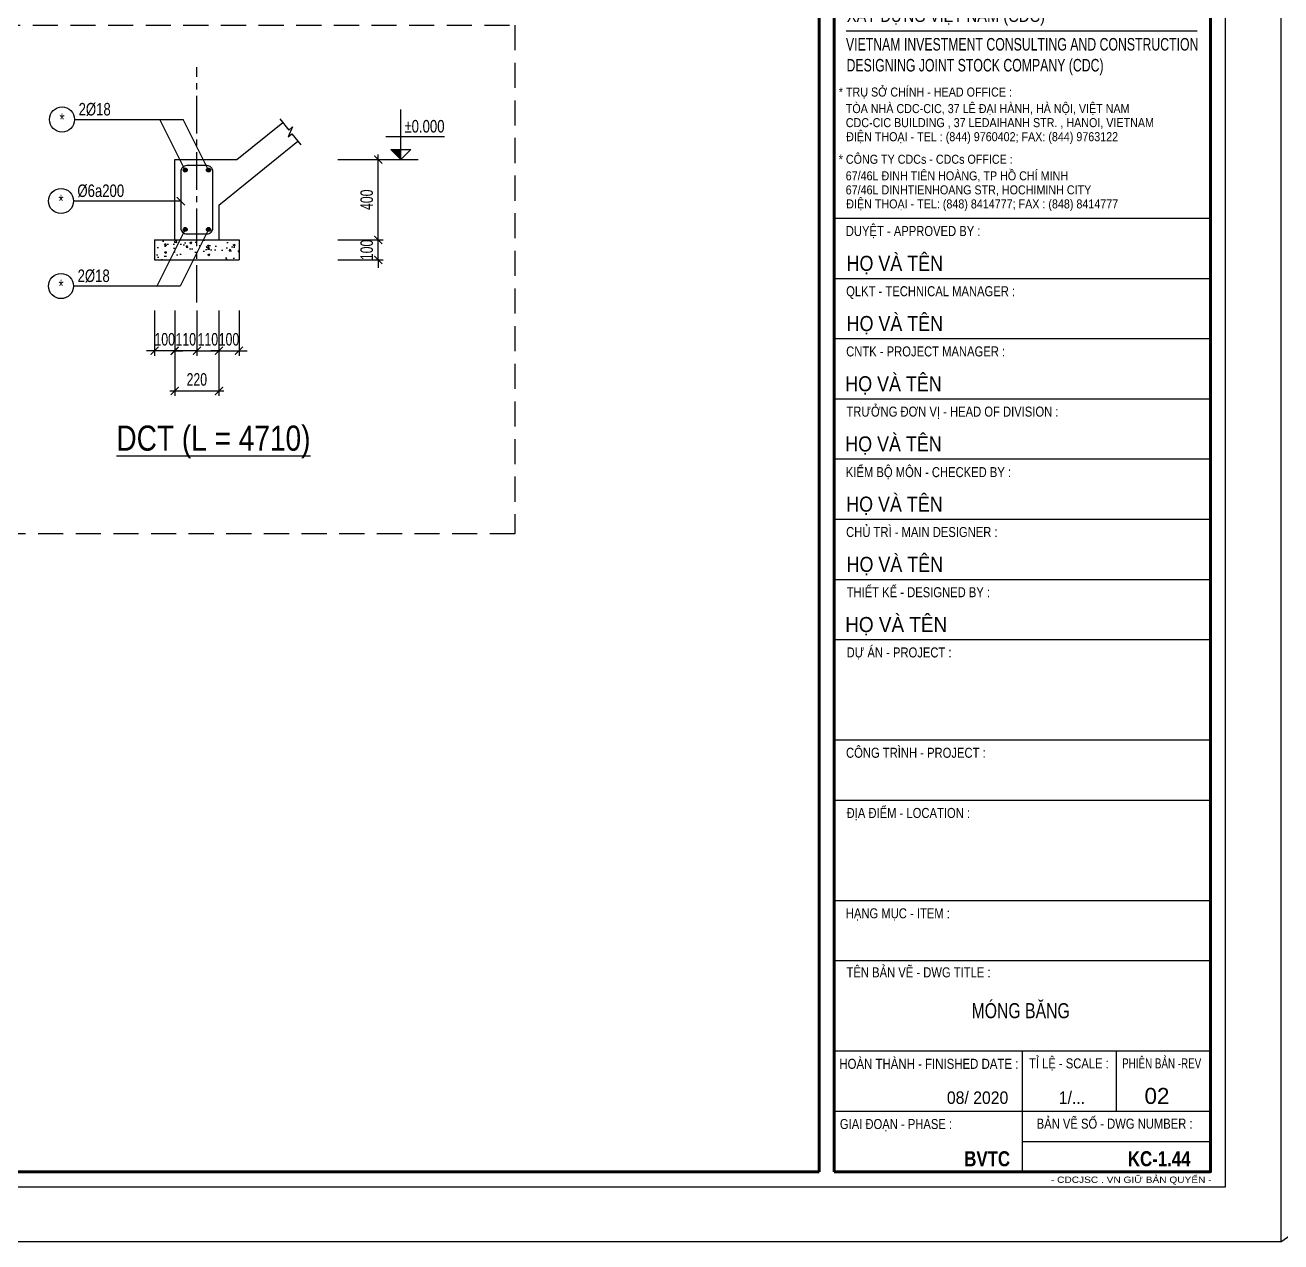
# Model space of a CAD drawing. Header units: millimetres. Extents: x 0 to 2110312, y -101172 to 3.
# Drawn here: x 1998350 to 2004604, y -41790 to -35726 of the extents above; entities that cross this region are included whole.
import ezdxf
from ezdxf.enums import TextEntityAlignment as Align

# ---------------------------------------------------------------- set-up
doc = ezdxf.new("R2010")
doc.units = ezdxf.units.MM
doc.header["$LTSCALE"] = 1000
doc.header["$MEASUREMENT"] = 0
doc.header["$PDMODE"] = 3
doc.linetypes.add('CENTER2', pattern=[1.125, 0.75, -0.125, 0.125, -0.125])
doc.linetypes.add('HIDDEN', pattern=[0.375, 0.25, -0.125])
doc.layers.get('0').update_dxf_attribs({"linetype": 'CONTINUOUS'})
doc.layers.get('Defpoints').update_dxf_attribs({"linetype": 'CONTINUOUS'})
for name, color, linetype in [('CDC -TEXT KHUNG', 7, 'CONTINUOUS'), ('CDC-KHUNGTEN', 7, 'CONTINUOUS'), ('CDC.01.AXIS', 160, 'CENTER2'), ('CDC.02.DIM', 1, 'CONTINUOUS'), ('CDC.03.BORDER', 3, 'CONTINUOUS'), ('CDC.04.HIDDEN', 8, 'HIDDEN'), ('CDC.05.STEEL', 4, 'CONTINUOUS'), ('CDC.06.TEXT', 2, 'CONTINUOUS'), ('CDC.10.HATCH', 163, 'CONTINUOUS'), ('CDC.11.NOTE', 1, 'CONTINUOUS'), ('CDC.14.STEELNUM', 9, 'CONTINUOUS'), ('KCS_CHI', 1, 'CONTINUOUS'), ('KCS_STEEL', 4, 'CONTINUOUS')]:
    doc.layers.add(name, color=color, linetype=linetype)
doc.layers.add('Hatch1', color=250, linetype='CONTINUOUS', lineweight=5)
doc.layers.add('KCS_Plotter', color=11, linetype='CONTINUOUS', plot=False)
doc.styles.add('ARIAL', font='arial.ttf', dxfattribs={"width": 0.6})
doc.styles.add('Arial_B_3', font='arialbd.ttf', dxfattribs={"width": 0.75, "height": 3})
doc.styles.add('KCS_BIGTEXT', font='arial.ttf', dxfattribs={"width": 0.75, "height": 125})
doc.styles.add('KCS_SMTEXT', font='arial.ttf', dxfattribs={"width": 0.7})
doc.styles.add('KT CDC', font='arial.ttf', dxfattribs={"width": 0.85, "height": 200})
doc.dimstyles.new('KCS_DIM25', dxfattribs={"dimtxt": 62.5, "dimasz": 40, "dimexe": 25, "dimexo": 0, "dimgap": 25, "dimtad": 1, "dimdec": 0, "dimzin": 13, "dimdsep": 46, "dimtxsty": 'KCS_SMTEXT', "dimblk": 'ARCHTICK', "dimcen": 0, "dimdle": 25, "dimclrd": 1, "dimclre": 1, "dimclrt": 2, "dimadec": 0, "dimazin": 0, "dimtfac": 1, "dimtdec": 0, "dimtix": 1, "dimtmove": 2, "dimatfit": 3, "dimfxl": 1, "dimtolj": 1, "dimtzin": 13, "dimarcsym": 0})

# ---------------------------------------------------------------- blocks, each defined once
blk = doc.blocks.new('KCS_SNODE')
at = {"layer": 'CDC.05.STEEL'}
blk.add_hatch(color=6, dxfattribs=at).paths.add_polyline_path([(10, 0, 1), (-10, 0, 1)])
at = {"layer": 'CDC.05.STEEL', "color": 6}
blk.add_circle((0, 0), 10, dxfattribs=at)
blk = doc.blocks.new('_ARCHTICK')
at = {"color": 0, "linetype": 'ByBlock', "const_width": 0.15}
blk.add_lwpolyline([(-0.5, -0.5), (0.5, 0.5)], dxfattribs=at)
blk = doc.blocks.new('*D57')
at = {"layer": 'CDC.02.DIM', "color": 1, "lineweight": -2, "transparency": 16777216}
for p, q in [((1999095.1, -37149), (1999095.1, -37374)), ((1999205.2, -37149), (1999205.2, -37374)), ((1999095.1, -37349), (1999055.1, -37349)), ((1999205.2, -37349), (1999095.1, -37349)), ((1999205.2, -37349), (1999245.2, -37349))]:
    blk.add_line(p, q, dxfattribs=at)
at = {"layer": 'Defpoints', "color": 0, "transparency": 16777216}
for p in [(1999095.1, -37149), (1999205.2, -37149), (1999095.1, -37349)]:
    blk.add_point(p, dxfattribs=at)
at = {"layer": 'CDC.02.DIM', "color": 1, "lineweight": -2, "transparency": 16777216, "xscale": 40, "yscale": 40, "zscale": 40}
blk.add_blockref('_ARCHTICK', (1999095.1, -37349), dxfattribs=at)
at = {"layer": 'CDC.02.DIM', "color": 1, "lineweight": -2, "transparency": 16777216, "xscale": 40, "yscale": 40, "zscale": 40, "rotation": 180}
blk.add_blockref('_ARCHTICK', (1999205.2, -37349), dxfattribs=at)
at = {"layer": 'CDC.02.DIM', "color": 2, "transparency": 16777216, "insert": (1999150.2, -37292.1), "char_height": 62.5, "attachment_point": 5, "style": 'KCS_SMTEXT'}
blk.add_mtext('\\A1;110', dxfattribs=at)
blk = doc.blocks.new('*D58')
at = {"layer": 'CDC.02.DIM', "color": 1, "lineweight": -2, "transparency": 16777216}
for p, q in [((1998995.1, -37149), (1998995.1, -37374)), ((1999095.1, -37149), (1999095.1, -37374)), ((1998995.1, -37349), (1998955.1, -37349)), ((1999095.1, -37349), (1998995.1, -37349)), ((1999095.1, -37349), (1999135.1, -37349))]:
    blk.add_line(p, q, dxfattribs=at)
at = {"layer": 'Defpoints', "color": 0, "transparency": 16777216}
for p in [(1998995.1, -37149), (1999095.1, -37149), (1998995.1, -37349)]:
    blk.add_point(p, dxfattribs=at)
at = {"layer": 'CDC.02.DIM', "color": 1, "lineweight": -2, "transparency": 16777216, "xscale": 40, "yscale": 40, "zscale": 40}
blk.add_blockref('_ARCHTICK', (1998995.1, -37349), dxfattribs=at)
at = {"layer": 'CDC.02.DIM', "color": 1, "lineweight": -2, "transparency": 16777216, "xscale": 40, "yscale": 40, "zscale": 40, "rotation": 180}
blk.add_blockref('_ARCHTICK', (1999095.1, -37349), dxfattribs=at)
at = {"layer": 'CDC.02.DIM', "color": 2, "transparency": 16777216, "insert": (1999045.1, -37292.1), "char_height": 62.5, "attachment_point": 5, "style": 'KCS_SMTEXT'}
blk.add_mtext('\\A1;100', dxfattribs=at)
blk = doc.blocks.new('*D59')
at = {"layer": 'CDC.02.DIM', "color": 1, "lineweight": -2, "transparency": 16777216}
for p, q in [((1999205.2, -37149), (1999205.2, -37374)), ((1999315.3, -37149), (1999315.3, -37374)), ((1999205.2, -37349), (1999165.2, -37349)), ((1999205.2, -37349), (1999315.3, -37349)), ((1999315.3, -37349), (1999355.3, -37349))]:
    blk.add_line(p, q, dxfattribs=at)
at = {"layer": 'Defpoints', "color": 0, "transparency": 16777216}
for p in [(1999205.2, -37149), (1999315.3, -37149), (1999315.3, -37349)]:
    blk.add_point(p, dxfattribs=at)
at = {"layer": 'CDC.02.DIM', "color": 1, "lineweight": -2, "transparency": 16777216, "xscale": 40, "yscale": 40, "zscale": 40}
blk.add_blockref('_ARCHTICK', (1999205.2, -37349), dxfattribs=at)
at = {"layer": 'CDC.02.DIM', "color": 1, "lineweight": -2, "transparency": 16777216, "xscale": 40, "yscale": 40, "zscale": 40, "rotation": 180}
blk.add_blockref('_ARCHTICK', (1999315.3, -37349), dxfattribs=at)
at = {"layer": 'CDC.02.DIM', "color": 2, "transparency": 16777216, "insert": (1999260.2, -37292.1), "char_height": 62.5, "attachment_point": 5, "style": 'KCS_SMTEXT'}
blk.add_mtext('\\A1;110', dxfattribs=at)
blk = doc.blocks.new('*D60')
at = {"layer": 'CDC.02.DIM', "color": 1, "lineweight": -2, "transparency": 16777216}
for p, q in [((1999315.3, -37149), (1999315.3, -37374)), ((1999415.3, -37149), (1999415.3, -37374)), ((1999315.3, -37349), (1999275.3, -37349)), ((1999315.3, -37349), (1999415.3, -37349)), ((1999415.3, -37349), (1999455.3, -37349))]:
    blk.add_line(p, q, dxfattribs=at)
at = {"layer": 'Defpoints', "color": 0, "transparency": 16777216}
for p in [(1999315.3, -37149), (1999415.3, -37149), (1999415.3, -37349)]:
    blk.add_point(p, dxfattribs=at)
at = {"layer": 'CDC.02.DIM', "color": 1, "lineweight": -2, "transparency": 16777216, "xscale": 40, "yscale": 40, "zscale": 40}
blk.add_blockref('_ARCHTICK', (1999315.3, -37349), dxfattribs=at)
at = {"layer": 'CDC.02.DIM', "color": 1, "lineweight": -2, "transparency": 16777216, "xscale": 40, "yscale": 40, "zscale": 40, "rotation": 180}
blk.add_blockref('_ARCHTICK', (1999415.3, -37349), dxfattribs=at)
at = {"layer": 'CDC.02.DIM', "color": 2, "transparency": 16777216, "insert": (1999365.3, -37292.1), "char_height": 62.5, "attachment_point": 5, "style": 'KCS_SMTEXT'}
blk.add_mtext('\\A1;100', dxfattribs=at)
blk = doc.blocks.new('*D61')
at = {"layer": 'CDC.02.DIM', "color": 1, "lineweight": -2, "transparency": 16777216}
for p, q in [((1999095.1, -37149), (1999095.1, -37574)), ((1999315.3, -37149), (1999315.3, -37574)), ((1999070.1, -37549), (1999340.3, -37549))]:
    blk.add_line(p, q, dxfattribs=at)
at = {"layer": 'Defpoints', "color": 0, "transparency": 16777216}
for p in [(1999095.1, -37149), (1999315.3, -37149), (1999315.3, -37549)]:
    blk.add_point(p, dxfattribs=at)
at = {"layer": 'CDC.02.DIM', "color": 1, "lineweight": -2, "transparency": 16777216, "xscale": 40, "yscale": 40, "zscale": 40, "rotation": 180}
blk.add_blockref('_ARCHTICK', (1999095.1, -37549), dxfattribs=at)
at = {"layer": 'CDC.02.DIM', "color": 1, "lineweight": -2, "transparency": 16777216, "xscale": 40, "yscale": 40, "zscale": 40}
blk.add_blockref('_ARCHTICK', (1999315.3, -37549), dxfattribs=at)
at = {"layer": 'CDC.02.DIM', "color": 2, "transparency": 16777216, "insert": (1999205.2, -37492.1), "char_height": 62.5, "attachment_point": 5, "style": 'KCS_SMTEXT'}
blk.add_mtext('\\A1;220', dxfattribs=at)
blk = doc.blocks.new('*D62')
at = {"layer": 'CDC.02.DIM', "color": 1, "lineweight": -2, "transparency": 16777216}
for p, q in [((2000108.2, -36796.4), (2000108.2, -36756.4)), ((1999908.2, -36796.4), (2000133.2, -36796.4)), ((2000108.2, -36896.4), (2000108.2, -36796.4)), ((1999908.2, -36896.4), (2000133.2, -36896.4)), ((2000108.2, -36896.4), (2000108.2, -36936.4))]:
    blk.add_line(p, q, dxfattribs=at)
at = {"layer": 'Defpoints', "color": 0, "transparency": 16777216}
for p in [(1999908.2, -36796.4), (2000108.2, -36796.4), (1999908.2, -36896.4)]:
    blk.add_point(p, dxfattribs=at)
at = {"layer": 'CDC.02.DIM', "color": 1, "lineweight": -2, "transparency": 16777216, "xscale": 40, "yscale": 40, "zscale": 40}
for p, rotation in [((2000108.2, -36796.4), 270), ((2000108.2, -36896.4), 90)]:
    blk.add_blockref('_ARCHTICK', p, dxfattribs=dict(at, rotation=rotation))
at = {"layer": 'CDC.02.DIM', "color": 2, "transparency": 16777216, "insert": (2000051.3, -36846.4), "char_height": 62.5, "attachment_point": 5, "rotation": 90, "style": 'KCS_SMTEXT'}
blk.add_mtext('\\A1;100', dxfattribs=at)
blk = doc.blocks.new('*D63')
at = {"layer": 'CDC.02.DIM', "color": 1, "lineweight": -2, "transparency": 16777216}
for p, q in [((1999908.2, -36396.4), (2000133.2, -36396.4)), ((2000108.2, -36821.4), (2000108.2, -36371.4)), ((1999908.2, -36796.4), (2000133.2, -36796.4))]:
    blk.add_line(p, q, dxfattribs=at)
at = {"layer": 'Defpoints', "color": 0, "transparency": 16777216}
for p in [(1999908.2, -36396.4), (2000108.2, -36396.4), (1999908.2, -36796.4)]:
    blk.add_point(p, dxfattribs=at)
at = {"layer": 'CDC.02.DIM', "color": 1, "lineweight": -2, "transparency": 16777216, "xscale": 40, "yscale": 40, "zscale": 40}
for p, rotation in [((2000108.2, -36396.4), 90), ((2000108.2, -36796.4), 270)]:
    blk.add_blockref('_ARCHTICK', p, dxfattribs=dict(at, rotation=rotation))
at = {"layer": 'CDC.02.DIM', "color": 2, "transparency": 16777216, "insert": (2000051.3, -36596.4), "char_height": 62.5, "attachment_point": 5, "rotation": 90, "style": 'KCS_SMTEXT'}
blk.add_mtext('\\A1;400', dxfattribs=at)
blk = doc.blocks.new('COS_CD')
at = {"layer": 'CDC.10.HATCH'}
blk.add_hatch(color=256, dxfattribs=at).paths.add_polyline_path([(37.5, 50), (87.5, 0), (87.5, 50)])
at = {"layer": 'CDC.02.DIM'}
for p, q in [((0, 0), (175, 0)), ((37.5, 50), (137.5, 50)), ((87.5, 0), (37.5, 50)), ((87.5, 0), (87.5, 50)), ((87.5, 0), (137.5, 50))]:
    blk.add_line(p, q, dxfattribs=at)
blk = doc.blocks.new('Khung tên chuẩn')
at = {"layer": 'CDC-KHUNGTEN', "color": 6}
blk.add_line((31193, -223572), (38187, -223572), dxfattribs=at)
at = {"layer": 'CDC-KHUNGTEN', "color": 6, "lineweight": 25}
for p, q in [((38454, -227309), (30954, -227309)), ((38454, -228509), (30954, -228509)), ((38454, -229709), (30954, -229709)), ((38454, -230909), (30954, -230909)), ((38454, -232109), (30954, -232109)), ((38454, -233309), (30954, -233309)), ((38454, -234509), (30954, -234509)), ((38454, -235709), (30954, -235709)), ((38454, -237709), (30954, -237709)), ((38454, -238909), (30954, -238909)), ((38454, -240909), (30954, -240909)), ((38454, -242109), (30954, -242109)), ((38454, -243909), (30954, -243909)), ((34704, -246309), (34704, -243909)), ((36579, -245109), (36579, -243909)), ((38454, -245109), (30954, -245109)), ((34704, -245709), (38454, -245709))]:
    blk.add_line(p, q, dxfattribs=at)
at = {"layer": 'CDC-KHUNGTEN', "color": 8}
blk.add_lwpolyline([(30850, -246609), (38754, -246609), (38754, -189409), (-41246, -189409), (-41246, -246609), (30850, -246609)], dxfattribs=at)
at = {"layer": 'CDC-KHUNGTEN', "color": 255, "lineweight": 60}
blk.add_lwpolyline([(30654, -246309), (30654, -189709), (-40946, -189709), (-40946, -246309), (30654, -246309)], close=True, dxfattribs=at)
blk.add_lwpolyline([(30954, -246309), (38454, -246309), (38454, -189709), (30954, -189709), (30954, -246309)], dxfattribs=at)
at = {"layer": 'Defpoints', "color": 1, "ltscale": 0.2}
blk.add_lwpolyline([(-44246, -247709), (-44246, -188309), (39854, -188309), (39854, -247709), (-44246, -247709)], close=True, dxfattribs=at)
at = {"layer": 'CDC -TEXT KHUNG', "color": 7, "style": 'Arial_B_3', "width": 0.8}
blk.add_text('BVTC', height=300, dxfattribs=at).set_placement((34459, -246201), align=Align.RIGHT)
at = {"layer": 'CDC -TEXT KHUNG', "color": 6, "style": 'KT CDC', "width": 1.15}
blk.add_text('- CDCJSC . VN GIỮ BẢN QUYỂN -', height=125.69, dxfattribs=at).set_placement((35273, -246532))
at = {"layer": 'CDC-KHUNGTEN', "color": 6}
for s, height, style, width, p in [('XÂY DỰNG VIỆT NAM (CDC)', 250, 'KT CDC', 0.84, (31206, -223392)), ('VIETNAM INVESTMENT CONSULTING AND CONSTRUCTION ', 250, 'KT CDC', 0.7, (31190, -223962)), ('DESIGNING JOINT STOCK COMPANY (CDC)', 250, 'KT CDC', 0.7, (31202, -224379)), ('* TRỤ SỞ CHÍNH - HEAD OFFICE :', 180, 'KT CDC', 0.85, (31048, -224879)), ('TÒA NHÀ CDC-CIC, 37 LÊ ĐẠI HÀNH, HÀ NỘI, VIỆT NAM', 180, 'KT CDC', 0.85, (31187, -225209)), ('CDC-CIC BUILDING , 37 LEDAIHANH STR. , HANOI, VIETNAM', 180, 'KT CDC', 0.85, (31187, -225489)), ('ĐIỆN THOẠI - TEL : (844) 9760402; FAX: (844) 9763122', 180, 'KT CDC', 0.85, (31195, -225769)), ('* CÔNG TY CDCs - CDCs OFFICE :', 180, 'KT CDC', 0.85, (31046, -226219)), ('67/46L ĐINH TIÊN HOÀNG, TP HỒ CHÍ MINH', 180, 'KT CDC', 0.85, (31185, -226549)), ('67/46L DINHTIENHOANG STR, HOCHIMINH CITY', 180, 'KT CDC', 0.85, (31185, -226829)), ('ĐIỆN THOẠI - TEL: (848) 8414777; FAX : (848) 8414777', 180, 'KT CDC', 0.85, (31196, -227109)), ('DUYỆT - APPROVED BY :', 200, 'ARIAL', 0.8, (31187, -227659)), ('QLKT - TECHNICAL MANAGER :', 200, 'ARIAL', 0.8, (31194, -228859)), ('CNTK - PROJECT MANAGER :', 200, 'ARIAL', 0.8, (31194, -230059)), ('TRƯỞNG ĐƠN VỊ - HEAD OF DIVISION :', 200, 'ARIAL', 0.8, (31199, -231259)), ('KIỂM BỘ MÔN - CHECKED BY :', 200, 'ARIAL', 0.8, (31188, -232465)), ('CHỦ TRÌ - MAIN DESIGNER :', 200, 'ARIAL', 0.8, (31193, -233659)), ('THIẾT KẾ - DESIGNED BY :', 200, 'ARIAL', 0.8, (31204, -234859)), ('DỰ ÁN - PROJECT :  ', 200, 'ARIAL', 0.8, (31203, -236059)), ('CÔNG TRÌNH - PROJECT :  ', 200, 'ARIAL', 0.8, (31192, -238059)), ('ĐỊA ĐIỂM - LOCATION :', 200, 'ARIAL', 0.8, (31203, -239259)), ('HẠNG MỤC - ITEM : ', 200, 'ARIAL', 0.8, (31187, -241259)), ('TÊN BẢN VẼ - DWG TITLE :', 200, 'ARIAL', 0.8, (31202, -242436)), ('TỈ LỆ - SCALE :', 200, 'ARIAL', 0.8, (34836, -244250)), ('PHIÊN BẢN -REV', 200, 'ARIAL', 0.7, (36692, -244250)), ('GIAI ĐOẠN - PHASE :', 200, 'ARIAL', 0.8, (31069, -245459)), ('BẢN VẼ SỐ - DWG NUMBER :', 200, 'ARIAL', 0.8, (34990, -245452))]:
    blk.add_text(s, height=height, dxfattribs=dict(at, style=style, width=width)).set_placement(p)
at = {"layer": 'CDC-KHUNGTEN', "color": 7}
for style, width, p in [('KT CDC', 0.85, (31203, -228353)), ('KT CDC', 0.85, (31204, -229553)), ('KT CDC', 0.85, (31177, -230753)), ('KT CDC', 0.85, (31177, -231953)), ('KT CDC', 0.85, (31196, -233153)), ('KT CDC', 0.85, (31203, -234353)), ('ARIAL', 0.9, (31175, -235553))]:
    blk.add_text('HỌ VÀ TÊN', height=300, dxfattribs=dict(at, style=style, width=width)).set_placement(p)
at = {"layer": 'CDC-KHUNGTEN', "color": 6, "style": 'ARIAL', "width": 0.814645}
blk.add_text('HOÀN THÀNH - FINISHED DATE :', height=200, dxfattribs=at).set_placement((31058, -244259), (34625, -244259), align=Align.FIT)
at = {"layer": 'CDC-KHUNGTEN', "color": 7, "style": 'KT CDC'}
blk.add_text('02', height=320, dxfattribs=at).set_placement((37634, -244959), align=Align.RIGHT)
at = {"layer": 'CDC-KHUNGTEN', "color": 7, "style": 'ARIAL', "width": 0.9}
for s, p in [('08/ 2020', (34424, -244959)), ('1/...', (35954, -244959))]:
    blk.add_text(s, height=250, dxfattribs=at).set_placement(p, align=Align.RIGHT)

msp = doc.modelspace()

# ---------------------------------------------------------------- hatches: boundary and pattern name
at = {"layer": 'CDC.10.HATCH'}
h = msp.add_hatch(dxfattribs=at)
h.set_pattern_fill('AR-CONC', color=256, scale=15, style=0)
h.set_pattern_definition([(50, (-4249.38, -28624.96), (107.5890274, -9.4128202), [11.25, -123.75]), (355, (-4249.38, -28624.96), (-20.8127, 112.82882), [9, -99]), (100.4514, (-4240.42, -28625.74), (86.776407, 103.4159313), [9.5610285, -105.171317]), (46.1842, (-4249.38, -28594.96), (160.086157, -24.827852), [16.875, -185.625]), (96.6356, (-4236.04, -28597.03), (140.199406, 146.117681), [14.341543, -157.75695]), (351.1842, (-4249.38, -28594.96), (140.199292, 146.11779), [13.5, -148.5]), (21, (-4234.38, -28602.46), (89.536058, -60.3928336), [11.25, -123.75]), (326, (-4234.38, -28602.46), (36.4973, 108.772507), [9, -99]), (71.4514, (-4226.92, -28607.49), (126.0333943, 48.3795745), [9.5610285, -105.171317]), (37.5, (-4249.382, -28624.958), (1.8239783, 49.9340781), [0, -97.8, 0, -100.5, 0, -99.375]), (7.5, (-4249.38, -28624.96), (39.4604306, 59.1617568), [0, -57.3, 0, -95.55, 0, -37.875]), (327.5, (-4282.832, -28624.958), (80.0733654, -3.3832308), [0, -37.5, 0, -117, 0, -155.25]), (317.5, (-4297.83, -28624.96), (87.4779254, 15.0157473), [0, -48.75, 0, -77.7, 0, -110.25])])
h.paths.add_polyline_path([(1999245.3, -36801.4), (1999242.8, -36796.4), (1999173.3, -36796.4), (1999223.3, -36896.4), (1999245.3, -36896.4)])
h.paths.add_polyline_path([(1999245.3, -36801.4), (1999245.3, -36896.4), (1999292.8, -36896.4)], flags=17)
h.paths.add_polyline_path([(1999303.7, -36796.4), (1999245.3, -36796.4), (1999245.3, -36801.4), (1999292.8, -36896.4), (1999353.7, -36896.4)])
h.paths.add_polyline_path([(1999369.3, -36796.4), (1999303.7, -36796.4), (1999353.7, -36896.4), (1999419.3, -36896.4)])
h.paths.add_polyline_path([(1998995.1, -36796.4), (1998995.1, -36896.4), (1999223.3, -36896.4), (1999173.3, -36796.4)])
h.paths.add_polyline_path([(1999415.3, -36888.5), (1999415.3, -36796.4), (1999369.3, -36796.4)])

# ---------------------------------------------------------------- linework, layer by layer
at = {"layer": 'CDC.01.AXIS', "ltscale": 0.25}
msp.add_line((1999205.2, -37109.2), (1999205.2, -35935.8), dxfattribs=at)
at = {"layer": 'CDC.03.BORDER'}
for p, q in [((1999405.1, -36396.4), (1999633.1, -36211.6)), ((1999315.3, -36623.8), (1999708.7, -36304.8)), ((1999095.1, -36796.4), (1999095.1, -36396.4)), ((1999095.1, -36396.4), (1999405.1, -36396.4)), ((1999315.3, -36396.4), (1999405.1, -36396.4)), ((1999315.3, -36623.8), (1999315.3, -36796.4)), ((1998995.1, -36796.4), (1999415.3, -36796.4)), ((1998995.1, -36796.4), (1998995.1, -36896.4)), ((1999415.3, -36796.4), (1999415.3, -36896.4)), ((1998995.1, -36896.4), (1999415.3, -36896.4))]:
    msp.add_line(p, q, dxfattribs=at)
at = {"layer": 'CDC.04.HIDDEN', "ltscale": 0.5}
msp.add_lwpolyline([(1998200.4, -35726.1), (2000789.5, -35726.1), (2000789.5, -38261.7), (1998200.4, -38261.7)], close=True, dxfattribs=at)
at = {"layer": 'CDC.05.STEEL'}
msp.add_lwpolyline([(1999155.3, -36766.4), (1999255.3, -36766.4, 0.414214), (1999285.3, -36736.4), (1999285.3, -36456.4, 0.414214), (1999255.3, -36426.4), (1999155.3, -36426.4, 0.414214), (1999125.3, -36456.4), (1999125.3, -36736.4, 0.414214)], format="xyb", close=True, dxfattribs=at)
at = {"layer": 'CDC.11.NOTE'}
for p, q in [((2000220.7, -36396.4), (2000220.7, -36146.4)), ((1998596.3, -36196.4), (1999137.3, -36196.4)), ((1999147.3, -36448.4), (1999021.3, -36196.4)), ((1999263.3, -36448.4), (1999137.3, -36196.4)), ((2000145.7, -36281.4), (2000438.8, -36281.4)), ((1999125.3, -36602.7), (1998591.3, -36602.7)), ((1999147.3, -36744.4), (1999006.3, -37026.4)), ((1999263.3, -36744.4), (1999122.3, -37026.4)), ((1999122.3, -37026.4), (1998591.3, -37026.4))]:
    msp.add_line(p, q, dxfattribs=at)
at = {"layer": 'CDC.11.NOTE', "color": 3}
msp.add_line((1999145.3, -36622.7), (1999105.3, -36582.7), dxfattribs=at)
at = {"layer": 'CDC.11.NOTE'}
msp.add_lwpolyline([(1999618, -36192.9), (1999663.3, -36248.9), (1999682, -36233.7), (1999659.8, -36282.6), (1999678.4, -36267.5), (1999723.8, -36323.4)], dxfattribs=at)
at = {"layer": 'CDC.14.STEELNUM'}
for centre in [(1998533.8, -36196.4), (1998528.8, -36602.7), (1998528.8, -37026.4)]:
    msp.add_circle(centre, 62.5, dxfattribs=at)
at = {"layer": 'KCS_Plotter'}
msp.add_line((2004604.1, -41789.5), (2025629.1, -26939.5), dxfattribs=at)

# ---------------------------------------------------------------- block references
at = {"layer": 'Hatch1', "xscale": 0.25, "yscale": 0.25, "zscale": 0.25}
msp.add_blockref('Khung tên chuẩn', (1994640.5, 20137.6), dxfattribs=at)
at = {"layer": 'KCS_CHI'}
msp.add_blockref('COS_CD', (2000133.2, -36396.4), dxfattribs=at)
at = {"layer": 'KCS_STEEL'}
for p in [(1999147.3, -36448.4), (1999263.3, -36448.4), (1999147.3, -36744.4), (1999147.3, -36744.4), (1999263.3, -36744.4)]:
    msp.add_blockref('KCS_SNODE', p, dxfattribs=at)

# ---------------------------------------------------------------- texts
at = {"layer": 'CDC -TEXT KHUNG', "color": 6, "style": 'ARIAL', "width": 0.75}
msp.add_text('MÓNG BĂNG', height=75, dxfattribs=at).set_placement((2003308.1, -40674.9), align=Align.CENTER)
at = {"layer": 'CDC -TEXT KHUNG', "style": 'Arial_B_3', "width": 0.8}
msp.add_text('KC-1.44', height=75, dxfattribs=at).set_placement((2004154.1, -41412.6), align=Align.RIGHT)
at = {"layer": 'CDC.06.TEXT', "style": 'KCS_SMTEXT', "width": 0.75}
msp.add_text('2%%C18', height=62.5, dxfattribs=at).set_placement((1998616.3, -36176.4))
for s, p in [('%%P0.000', (2000438.8, -36261.4)), ('%%C6a200', (1998843.3, -36582.7)), ('2%%C18', (1998771.5, -37006.4))]:
    msp.add_text(s, height=62.5, dxfattribs=at).set_placement(p, align=Align.RIGHT)
at = {"layer": 'CDC.06.TEXT', "style": 'KCS_BIGTEXT', "width": 0.8}
msp.add_text('%%UDCT (L = 4710)', height=125, dxfattribs=at).set_placement((1999287.9, -37846.7), align=Align.CENTER)
at = {"layer": 'CDC.14.STEELNUM', "style": 'KCS_SMTEXT', "width": 0.75}
for p in [(1998533.8, -36196.4), (1998528.7, -36602.7), (1998529, -37026.4)]:
    msp.add_text('*', height=62.5, dxfattribs=at).set_placement(p, align=Align.MIDDLE_CENTER)

# ---------------------------------------------------------------- dimensions: what is measured, and where the dimension line sits
at = {"layer": 'CDC.02.DIM'}
for base, p1, p2, picture, middle in [((2000108.2, -36396.4), (1999908.2, -36796.4), (1999908.2, -36396.4), '*D63', (2000051.3, -36596.4)), ((2000108.2, -36796.4), (1999908.2, -36896.4), (1999908.2, -36796.4), '*D62', (2000051.3, -36846.4))]:
    dim = msp.add_linear_dim(base=base, p1=p1, p2=p2, angle=90, dimstyle='KCS_DIM25', dxfattribs=at)
    dim.commit()
    dim.dimension.update_dxf_attribs({"geometry": picture, "text_midpoint": middle})
for base, p1, p2, picture, middle in [((1998995.1, -37349), (1999095.1, -37149), (1998995.1, -37149), '*D58', (1999045.1, -37292.1)), ((1999095.1, -37349), (1999205.2, -37149), (1999095.1, -37149), '*D57', (1999150.2, -37292.1)), ((1999315.3, -37549), (1999095.1, -37149), (1999315.3, -37149), '*D61', (1999205.2, -37492.1)), ((1999315.3, -37349), (1999205.2, -37149), (1999315.3, -37149), '*D59', (1999260.2, -37292.1)), ((1999415.3, -37349), (1999315.3, -37149), (1999415.3, -37149), '*D60', (1999365.3, -37292.1))]:
    dim = msp.add_linear_dim(base=base, p1=p1, p2=p2, dimstyle='KCS_DIM25', dxfattribs=at)
    dim.commit()
    dim.dimension.update_dxf_attribs({"geometry": picture, "text_midpoint": middle})

doc.saveas('drawing.dxf')
